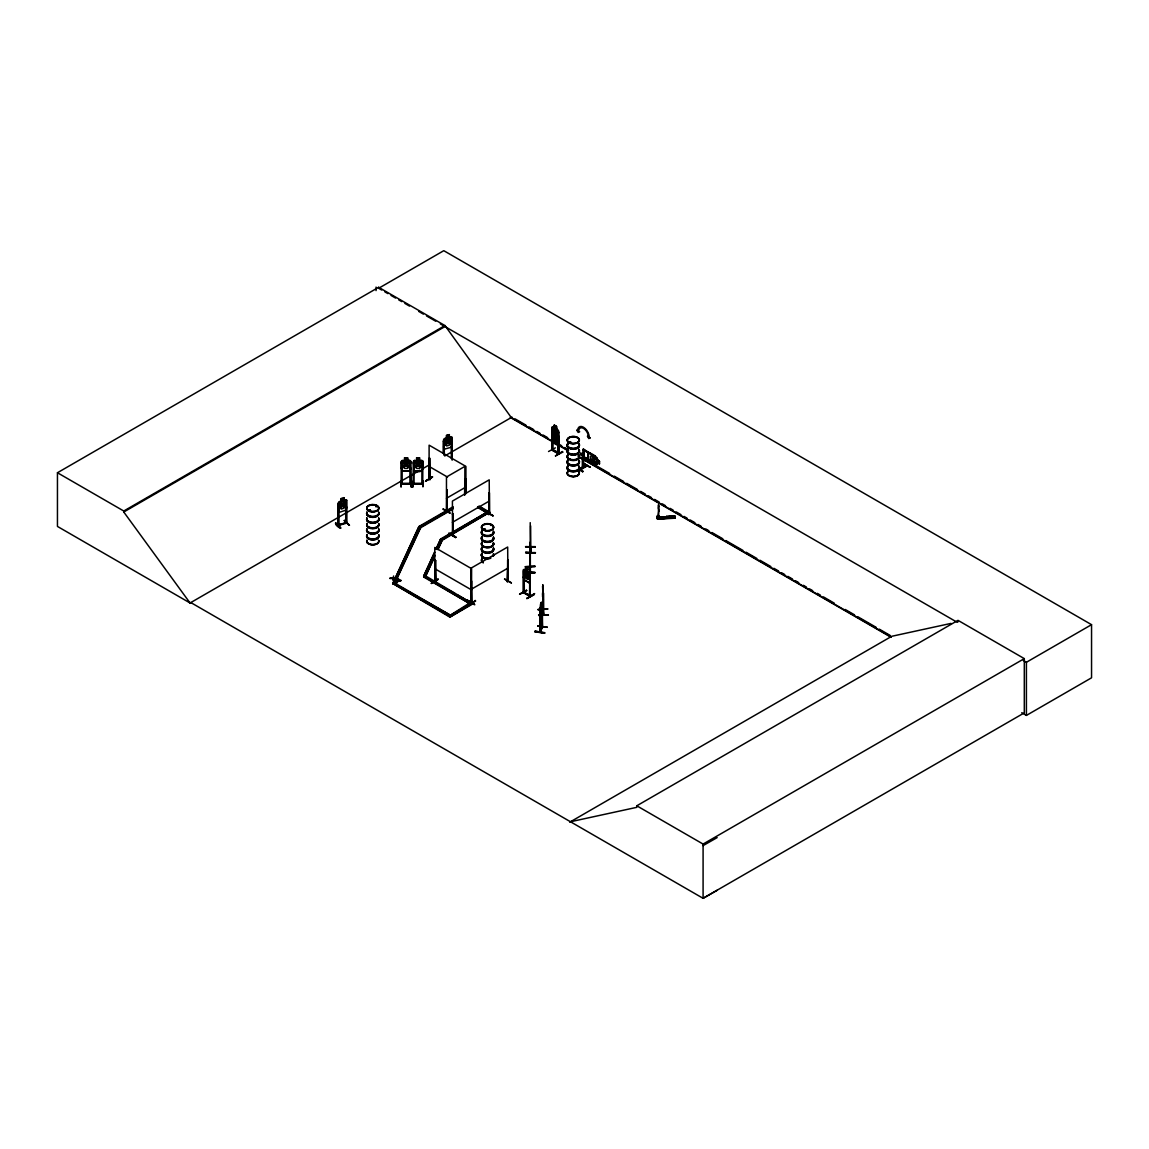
<?xml version="1.0" encoding="UTF-8"?>
<svg xmlns="http://www.w3.org/2000/svg" width="1149" height="1149" viewBox="0 0 1149 1149"><rect width="100%" height="100%" fill="white"/><g stroke="black" fill="none" stroke-linecap="round" stroke-linejoin="round"><path stroke-width="1.5" d="M658.808 509.926L658.578 517.897L658.162 516.619M657.329 516.691C657.659 519.233 659.167 507.887 658.248 507.944M658.492 507.025L658.65 505.273M658.707 517.897L657.788 516.447M658.42 504.655L658.75 511.319M542.859 586.608L543.319 615.002L542.845 584.927L543.046 609.918M543.319 599.175L543.132 601.157L542.615 586.636M667.181 517.452L667.21 516.648M668.359 516.935L667.339 517.366M542.227 611.124L539.929 618.464L541.955 614.241M543.147 590.471L543.003 591.792C542.716 579.484 542.759 601.372 543.003 592.985L543.204 597.121L543.118 590.385M540.346 631.878L540.087 608.525C541.308 593.76 542.658 611.167 540.504 614.614L540.087 613.408M540.346 631.103L539.743 632.309L539.771 609.444L541.868 603.728L542.472 627.426M541.94 627.34L542.658 626.995L540.102 632.309L540.332 610.564M542.644 627.052L542.472 626.65M543.089 596.101L542.874 597.509L542.63 592.525M544.612 632.639C515.628 628.058 564.303 636.043 535.061 631.835M535.046 631.907L535.19 631.174M543.736 614.93L543.578 593.171M583.893 449.604L584.123 450.351L583.218 449.216C588.345 453.726 600.87 454.674 597.121 464.253L597.193 462.473L599.462 463.779M583.477 449.834L583.505 449.101L594.765 456.412L583.491 449.776M594.765 462.774L583.146 456.512C584.238 455.162 584.669 458.81 583.189 457.087L596.475 464.756L597.265 464.297M583.893 457.575L584.123 456.555M583.29 454.329L582.529 452.993L583.204 453.496M657.946 516.246L657.487 518.845L675.038 517.826L657.415 518.572L657.171 516.504M443.097 508.849L450.006 512.842M583.85 449.79L583.692 456.57M583.175 456.483L593.358 461.955M530.637 525.883L530.795 552.597M368.7 510.386L369.547 510.012M369.691 509.754L370.495 510.343L369.719 510.63M376.815 506.264L375.838 506.494L376.57 505.991M375.838 506.336L376.355 506.608M483.384 529.445L484.031 529.746M483.657 529.071L484.792 528.985L484.146 529.56M484.792 529.459L484.074 528.928M490.882 525.524L491.399 525.308M569.76 442.537C568.726 443.241 569.631 440.498 570.996 442.236M569.172 442.15L570.392 442.308M543.678 614.916L542.946 609.372M530.45 572.346L530.465 571.11M535.161 631.634L544.626 633.07M455.909 536.928L448.598 533.567L455.579 537.502M467.054 600.783C468.146 598.356 483.628 611.354 467.399 600.166M474.336 604.159L471.234 603.153M578.478 469.352L582.658 471.693M582.96 471.162L578.852 468.72L582.629 471.765M582.945 471.507L578.794 469.108L586.076 465.345M338.424 525.036L338.223 525.84L339.17 524.763L338.179 524.791L345.763 522.824L338.266 525.093M338.869 525.352L338.05 525.639L346.711 523.068M342.632 503.88L340.19 502.343L341.928 504.77L340.075 508.389L342.531 505.143C343.824 508.835 346.596 506.508 343.091 504.411L344.844 500.82L342.661 503.865M345.806 510.199L346.711 507.226L345.806 510.199L339.271 512.339L338.452 509.926M451.298 447.263L452.246 444.333L451.298 447.263L444.476 449.101L443.629 446.803M583.491 457L583.462 449.158M530.723 552.64L530.68 547.096M555.168 431.435L553.502 428.117L554.924 431.923C551.779 433.432 554.594 436.433 555.398 432.785L557.351 436.448L555.857 432.484L557.308 430.415L556.561 429.913L555.197 431.536M526.73 573.983L528.727 572.848L527.29 575.031L528.784 578.995L526.831 575.319C525.983 578.924 523.226 576.008 526.343 574.471L524.935 570.665L526.673 573.782M557.854 440.268L558.773 438.186M551.893 434.308L552.597 437.309L557.911 440.383L558.687 438.128M529.287 582.802L530.12 580.676M530.192 580.733L529.344 582.931L524.016 579.857L523.398 576.812L524.102 579.814M530.393 567.304L530.407 566.098M558.615 443.27L557.825 445.525L558.615 443.37M657.228 517.668L674.779 516.677L674.693 515.958L657.242 517.696L657.156 516.059L658.966 516.088L657.185 516.203M657.472 518.975L674.966 517.467L675.066 518.185L657.515 519.204M674.678 516.088L672.912 516.073M674.736 516.447L657.127 517.107M335.666 522.924C347.989 532.921 333.986 526.113 335.723 522.867M392.771 580.188L393.59 575.994M397.252 582.328L398.071 578.579L397.367 580.733L394.38 580.662L397.367 580.733M397.252 582.773L398.617 578.909M405.999 463.406L408.757 461.338L406.732 464.34L408.843 467.442L406.085 464.9L403.313 467.442L405.396 464.325L403.4 461.338L406.042 463.377M418.092 463.736L415.464 461.338L417.475 464.325L415.378 467.442L418.15 464.9L420.907 467.442L418.796 464.34L420.821 461.338L418.222 463.65M410.767 468.332L409.705 470.86L402.337 470.932L409.776 471.018L410.882 468.347M396.707 582.442L397.267 580.647L394.38 580.662M555.369 447.851L548.533 451.514M586.019 465.23L579.125 469.18M425.661 481.129L432.512 477.122M438.2 579.398L431.363 583.376M452.878 509.108L420.663 527.707L419.328 526.271L420.663 527.707L394.624 583.778L392.814 583.505L418.839 526.773L420.649 527.046L452.878 508.447M392.814 583.505L418.839 526.773M420.649 527.046L394.624 583.118L392.814 582.845M454.645 593.344L423.651 576.238L434.638 551.908M436.103 548.748L440.498 539.283L442.336 539.556L489.704 512.21L442.336 540.231L437.941 549.696M423.651 576.238L434.638 552.568M436.103 549.409L440.498 539.283M393.145 584.367L394.495 583.577L449.905 614.902L394.495 582.902L393.145 583.692L449.891 617.128L472.9 603.843L425.489 575.85L424.153 577.301L425.489 576.525L435.011 555.34M437.941 549.035L442.336 539.556L441.001 538.78L442.336 539.556M425.489 576.525L434.279 557.581M540.633 604.288L541.409 602.349M540.633 605.164L541.136 603.211M542.012 606.155L542.342 627.469L542.572 605.724M537.718 626.162L547.283 627.297L537.847 625.832M541.998 626.923L540.36 631.835M539.771 632.252L542.199 626.937M429.97 458.307L429.798 479.751L429.022 479.334L429.338 457.948L430.042 479.607L429.582 478.932M429.798 479.19L429.324 478.386M434.71 581.581L435.744 581.839L435.658 560.583L434.782 560.367L435.658 560.583M435.73 581.107L434.71 580.805L435.399 581.25M471.937 602.751L471.478 580.819L470.903 602.478L471.607 602.105M401.044 480.857L401.044 486.788M412.635 486.889L413.109 481.158L412.678 486.846M413.109 486.788L413.281 462.731L414.157 462.731L414.057 484.217M552.626 449.69L551.865 449.259L552.755 449.46M556.504 426.308L557.48 435.428L556.346 436.864L554.235 435.643L553.1 432.9L554.235 425.001L556.504 426.308L556.432 428.979L558.773 431.162L558.759 454.013L551.836 450.063L551.965 427.256L552.454 442.48L557.911 445.482M552.41 450.422L552.798 441.431M558.586 453.18C543.477 445.424 560.841 452.361 558.673 454.013M527.851 571.513L530.192 573.71L530.192 596.561L523.269 592.611L523.398 569.789L525.668 570.163M523.398 592.683L524.303 592.841L524.217 576.899M529.847 595.268L530.35 596.302M530.421 595.642L524.059 592.467L530.364 595.57M489.517 514.192L488.77 514.551L489.215 492.749L488.899 514.551L489.531 513.33L488.77 513.775M470.903 601.918L471.808 601.43L471.463 602.88M507.987 581.365L507.441 580.906M443.054 509.266L450.02 513.273M582.931 453.956L582.356 455.55L582.543 454.214L580.647 453.352L580.647 454.587L582.356 455.55M583.218 449.302L583.06 467.945L582.931 467.241M583.563 467.6L583.936 450.236M376.599 506.077L375.982 506.623M485.137 529.718L484.792 528.913M338.223 525.84L338.352 502.96L339.242 501.725L345.748 499.758M452.146 460.189L452.246 437.309L451.227 436.677L444.505 438.545L443.586 439.737L443.528 453.726M444.548 438.602L443.729 446.76M401.102 483.212L402.193 483.212L402.193 484.189L402.093 462.731L401.202 462.731M401.102 483.988L410.868 483.988M413.18 483.212L414.057 483.183M413.18 483.988L422.933 483.988M422.832 462.731L421.956 462.731L421.855 484.189L421.884 483.183L422.933 483.212M582.328 467.528L582.385 454.185M411.012 481.216L411.414 486.903L410.882 461.323L409.748 460.404L402.279 460.404L401.26 461.395L401.102 486.903L400.613 481.216M414.358 460.404L413.338 461.395L414.329 471.018C423.435 473.56 423.651 468.893 422.947 461.323L421.812 460.404L414.358 460.462M452.433 534.429L452.333 535.305L453.352 535.032L452.333 534.529L453.094 534.084M453.223 535.104L453.266 513.79L452.404 514.005L453.266 513.79M488.526 514.422L489.158 513.976M507.413 581.667L507.686 559.922L507.93 581.408L507.097 581.48M507.887 581.38L507.686 547.01L470.86 568.267L470.975 602.607L471.363 601.602M338.05 525.639L338.136 504.397L339.07 504.31L338.136 504.397M370.122 510.271L368.987 510.443M570.823 442.394L570.062 442.652M483.916 528.957L484.734 529.229M485.079 529.617L483.499 529.718M335.609 523.298L340.549 528.21M551.893 427.299L554.306 427.758L554.306 425.144M410.868 483.413L401.13 483.442M401.13 484.217L410.868 484.189M413.281 483.212L413.18 484.189M422.933 483.413L413.18 483.413M413.381 484.217L422.933 484.189M446.789 489.747L446.674 511.348M464.584 494.846L464.885 479.305L465.13 493.093M551.822 432.426L552.554 431.909L558.687 436.29L557.883 434.911M554.033 432.828L554.105 430.171L556.331 431.507M556.331 434.121L557.466 435.643L557.466 440.527L556.331 441.963L554.191 440.756L553.042 438.028L553.042 433.144L554.191 432.914M425.719 481.244L432.584 476.792L425.719 480.799M465.302 492.648L465.532 478.846L466.164 492.864M466.164 479.205L465.302 478.989M486.314 511.836L493.266 515.8L485.984 511.923M489.46 492.892L489.46 514.235L489.215 479.837L452.404 501.093L452.62 535.463L453.022 513.646M455.55 537.588C451.385 532.705 442.738 530.623 455.923 537.359M431.406 583.52L438.257 579.053L431.406 583.074M507.24 581.724L507.93 560.066M511.348 582.744L504.784 579.01M475.327 600.841L468.361 604.417L468.749 605.02M470.128 604.273L475.614 601.042L475.226 600.396M190.906 602.607L190.16 603.053L57.45 526.429L57.45 472.742L378.653 287.293L444.965 325.569L511.276 417.547L568.611 450.652M378.653 287.293L378.653 288.284L443.787 250.683L1091.55 624.668L1091.55 677.809L1026.416 715.41L1021.763 712.71M57.45 472.742L123.762 511.018L444.965 325.569M717.148 890.303L703.087 898.317L190.82 602.564L190.059 602.995L123.762 512.009L444.965 326.56M190.059 602.995L419.931 470.286M423.033 468.49L429.223 464.914M444.706 455.981L512.023 417.116M552.166 428.678L552.798 450.264M558.069 453.697L558.313 432.211L558.931 453.754M558.931 432.57L558.069 432.354M446.473 498.278L464.885 487.65M552.597 437.309L557.983 440.34M419.328 526.271L453.079 506.795M419.328 526.946L453.079 507.456M562.708 452.117L555.498 455.894M452.404 522.35L489.215 501.093M582.529 452.993L583.247 453.582M580.647 454.587L582.543 455.449M582.241 454.272L583.778 454.272L582.715 452.878M588.058 452.95L588.058 459.083L596.388 464.799M441.001 538.78L487.018 512.21L441.001 539.456M583.218 457.187L594.536 463.636L594.536 462.918M594.765 455.693L594.536 456.555M583.362 463.306L590.299 467.327L583.003 463.119M583.39 463.349L589.911 467.112M590.313 461.28L588.044 459.097L588.044 452.965L590.399 453.496M579.943 469.323L586.88 465.374L579.986 469.395M599.534 461.295L592.137 455.894L590.327 456.153L590.327 458.595L592.137 460.95L599.534 463.909L599.534 461.295L597.193 460.031L597.193 458.192M470.86 589.523L507.686 568.267M525.581 567.592L524.533 575.448L525.668 578.191L527.779 579.412L528.913 577.976L528.913 573.092L527.779 571.556L527.922 568.856L525.581 567.592L527.922 568.856M524.045 569.315L529.359 572.389M523.599 571.225L524.059 593.013L523.872 592.18M470.027 603.957L448.541 616.352L471.794 601.616M449.891 617.128L472.9 603.182M530.12 573.753L530.12 596.518M529.488 574.902L530.35 575.118L529.488 574.902L530.005 596.503M526.86 590.514L519.563 594.277L526.472 590.284M529.732 581.854L529.531 596.216M533.854 594.493L526.946 598.485C550.026 584.137 511.693 607.132 534.141 594.722M569.732 822.196L891.696 636.302L951.013 623.404M570.478 821.75L636.79 807.33L636.79 805.794L957.993 620.345L1024.305 658.621L1024.305 712.868L703.087 898.317L703.087 844.07L1024.305 658.621M957.993 621.882L957.246 622.327L440.34 323.889M1023.342 660.488L1026.416 662.269L1091.55 624.668M703.087 845.621L717.148 837.607M667.081 516.863L667.928 516.748M345.691 522.378L346.711 522.292L345.72 522.321M345.691 501.912L345.763 523.37L345.691 501.912L346.452 501.668L346.538 522.896L345.59 523.168L346.696 523.111M530.364 572.346L530.22 522.637M368.872 509.955L369.777 509.768M490.982 525.28L491.312 525.122M339.3 501.783L341.239 501.165L341.282 498.609M343.838 497.704L343.881 500.361L346.768 500.26L345.777 499.657M345.849 502.084L346.452 501.668M344.212 520.526L349.511 525.28L344.686 520.368M346.581 522.393L345.82 522.608M530.292 547.082L530.35 552.726M449.302 434.753L446.616 435.5L446.616 438.114L445.166 439.378L445.166 444.261L446.616 445.956L449.302 445.209L450.753 442.71L450.753 437.826L449.302 437.367L449.36 434.581L446.473 435.385L446.516 438.056M443.385 453.553L443.385 441.159L444.189 440.929L444.333 455.277M451.212 438.99L452.146 438.932L451.212 438.99L451.356 458.638M444.333 441.115L443.385 441.159M583.074 467.873L583.003 453.596M429.266 479.162L429.453 479.234M434.954 580.662L435.27 581.983M552.094 449.891L558.931 453.812M558.242 453.438L558.313 432.211M523.527 591.663L523.7 591.721M389.899 578.076L392.886 577.703M395.902 577.775L393.576 577.645L393.489 578.45L396.419 578.076M389.899 578.522L392.786 578.507M398.057 580.231L400.9 580.662L397.956 581.035M400.9 580.662L398.057 580.676L400.9 580.216M394.38 581.107L397.267 580.647M410.811 484.232L410.667 483.154L409.992 484.217M422.731 484.246L422.832 461.367M504.468 579.125L511.406 583.089M658.549 505.56L658.564 505.833M658.578 508.275L658.707 506.35M666.578 516.432L668.359 516.145L668.689 518.012M669.939 516.246L671.72 515.958L672.05 517.826M657.171 517.337L674.765 516.332M659.267 517.826L657.429 517.438M552.166 449.934L552.166 441.072M542.946 588.173L542.788 585.832M543.089 589.394L543.247 614.974M542.587 586.292L543.233 590.586M543.218 592.166L543.132 590.586M542.515 593.645L542.587 596.819M547.642 608.726L537.904 609.588L547.642 609.171M547.642 609.027L537.904 609.588M538.622 614.758L548.389 615.103L538.622 614.844M538.651 615.505L548.36 614.816M535.348 546.622L525.581 546.651L535.348 547.068M525.581 546.795L535.348 546.924M525.639 552.296L535.405 553.014L525.639 552.367M410.767 462.731L409.891 462.731L409.92 484.203M401.202 462.932L402.093 462.932M409.891 462.932L410.767 462.932M413.281 462.932L414.157 462.932M421.956 462.932L422.832 462.932M421.769 470.86L414.329 471.018M402.193 483.628L409.791 483.628M414.258 483.628L421.855 483.628M529.919 542.314L529.948 572.36M525.308 566.629L535.075 566.615M528.569 571.972L535.075 572.705L528.569 572.69L535.075 572.633M528.569 572.331L535.075 572.417M344.283 520.425L349.095 525.294M418.839 527.434L420.649 527.707M440.498 539.944L442.336 540.231M423.651 575.577L425.489 575.85M539.929 607.893L539.743 616.482M537.732 626.018L547.297 627.325M343.881 500.361L345.274 500.777L345.274 505.661L343.881 508.217L341.282 509.064L339.903 507.427L341.138 498.494L343.982 497.632L343.982 500.246M422.961 480.828L422.933 486.903L423.435 481.216M410.897 480.828L410.94 486.788M411.399 486.86L411.371 481.216M554.12 430.344L556.245 431.55M580.647 453.352L582.342 454.329M487.377 512.713L492.935 515.887M435.615 581.782L435.026 560.224M378.653 288.284L381.741 290.065M384.829 291.846L387.917 293.627M390.99 295.408L395.615 298.079M398.703 299.86L401.791 301.641M404.879 303.422L409.504 306.094M418.753 311.436L423.378 314.108M426.466 315.889L435.715 321.217M552.655 426.882L557.854 429.884M594.765 456.412L583.189 450.006M515.125 418.897L525.969 425.159M529.071 426.954L533.725 429.64M536.813 431.421L539.915 433.216M543.017 434.997L547.671 437.683M558.515 443.945L561.617 445.74M564.719 447.536L567.807 449.316M586.407 460.06L589.509 461.841M592.611 463.636L609.659 473.474M614.298 476.16L623.605 481.532M626.693 483.312L637.551 489.575M640.639 491.37L645.293 494.056M648.395 495.837L651.497 497.632M654.6 499.427L659.239 502.099M662.341 503.894L665.443 505.689M670.082 508.361L673.185 510.156M676.287 511.951L680.94 514.637M684.043 516.418L687.131 518.213M690.233 519.994L694.886 522.68M697.989 524.475L701.077 526.256M705.73 528.942L708.832 530.737M711.935 532.518L722.778 538.78M725.881 540.576L742.929 550.414M746.017 552.209L756.875 558.471M759.963 560.252L770.821 566.529M773.909 568.31L778.562 570.996M781.665 572.791L784.767 574.572M787.869 576.367L792.508 579.053M795.611 580.834L798.713 582.629M803.352 585.315L806.454 587.096M809.557 588.891L812.659 590.672M817.312 593.358L820.4 595.153M823.503 596.934L834.346 603.211M845.204 609.473L854.497 614.83M857.599 616.625L876.199 627.354M879.287 629.149L890.145 635.411M577.904 456.024L890.935 636.747M510.257 417.403L550.687 440.742M558.457 445.238L566.227 449.719M578.665 456.9L891.164 637.322M562.723 452.175L562.335 451.514L555.427 455.938M429.108 466.422L447.507 477.065M478.961 506.02L489.704 512.21M478.961 506.68L489.704 512.885M477.625 506.795L488.354 513.646L477.625 507.456M524.159 579.757L529.359 582.758M526.501 590.256L519.951 594.047M530.364 596.345L523.585 592.424L523.47 569.875M434.782 568.698L471.607 589.954M457.704 595.125L472.9 603.843M424.153 576.626L470.171 603.871M424.153 577.301L468.634 602.981M398.617 579.34L398.071 578.579M393.145 583.692L449.891 616.467M636.79 805.794L703.087 844.07M421.769 460.49L422.947 461.395M410.767 461.424L409.748 460.404M429.094 479.377L429.108 445.166L465.919 466.422L465.919 493.007M434.782 581.653L434.782 547.441L471.607 568.698L471.507 603.096M551.922 450.092L551.865 449.259M338.352 502.96L338.409 510.027M339.17 524.978L338.797 525.395M587.196 465.934L580.288 469.912M580.03 469.769L586.837 465.345M444.476 449.101L443.586 446.746M401.26 468.347L402.251 471.018M674.693 515.786L675.023 517.84M672.912 515.887L673.242 517.754M669.939 516.059L670.269 517.926M666.578 516.246L666.908 518.113M658.937 515.944L659.239 518.414M658.937 516.878L659.267 518.745L659.239 517.668M657.185 516.935L657.487 518.845M539.671 616.395L540.03 618.478M542.745 584.927L543.075 586.794M542.745 593.444L542.974 595.168M542.687 609.458L543.233 613.825M548.389 615.088L538.622 615.189M580.834 453.252L580.834 454.473M1026.416 662.269L1026.416 715.41M594.248 455.708L594.234 463.564M558.543 436.333L558.543 443.313M541.294 602.335L541.38 605.106M465.532 478.846L465.532 494.214M464.814 494.989L464.885 466.393L446.473 477.022L446.444 511.204M452.649 514.149L452.649 535.405M452.002 438.76L452.002 458.25M447.018 489.891L447.062 511.204M444.189 440.929L444.189 455.105M435.414 560.712L435.485 582.012M407.665 460.462L407.665 457.79L404.462 457.79L404.577 460.548L402.969 461.424L402.969 466.307L404.577 468.404L407.565 468.404L409.173 466.307L409.173 461.424L407.565 460.548L407.565 457.877M401.374 461.381L401.374 468.404M394.495 582.902L394.624 583.778M376.053 287.092L376.053 290.611M346.711 500.203L346.581 523.168M338.912 504.138L339.041 525.653M123.762 511.018L123.762 512.009M493.51 537.588A6.176 3.562 0 0 1 486.745 542.055A6.176 3.562 0 0 1 482.207 536.727M493.438 537.947A6.09 3.519 0 0 1 486.759 542.342A6.09 3.519 0 0 1 482.278 537.1M493.438 542.658A6.104 3.519 0 0 1 486.759 547.053A6.104 3.519 0 0 1 482.264 541.797M493.438 542.903A6.104 3.519 0 0 1 486.759 547.312A6.104 3.519 0 0 1 482.264 542.055M493.51 531.728A6.176 3.562 0 0 1 486.745 536.181A6.176 3.562 0 0 1 482.207 530.867M493.424 536.971A6.075 3.504 0 0 1 486.759 541.351A6.075 3.504 0 0 1 482.293 536.123M493.424 532.088A6.075 3.504 0 0 1 486.759 536.468A6.075 3.504 0 0 1 482.293 531.24M493.51 537.287A6.176 3.562 0 0 1 486.745 541.754A6.176 3.562 0 0 1 482.207 536.425M493.51 531.427A6.176 3.562 0 0 1 486.745 535.879A6.176 3.562 0 0 1 482.207 530.565M493.438 531.097A6.09 3.519 0 0 1 486.759 535.491A6.09 3.519 0 0 1 482.278 530.249M490.637 558.313A6.176 3.562 0 0 1 483.183 557.753A6.176 3.562 0 0 1 482.207 553.445M493.51 554.306A6.176 3.562 0 0 1 493.725 555.226M487.549 559.075A6.075 3.504 0 0 1 482.293 553.818M493.424 554.665A6.075 3.504 0 0 1 493.625 555.57M483.255 562.637A6.075 3.504 0 0 1 482.293 558.4M493.395 543.405A6.047 3.49 0 0 1 486.759 547.771A6.047 3.49 0 0 1 482.307 542.558M483.241 562.766A6.104 3.519 0 0 1 482.264 558.515M493.438 543.089A6.104 3.519 0 0 1 486.759 547.499A6.104 3.519 0 0 1 482.264 542.242M493.51 548.446A6.176 3.562 0 0 1 486.745 552.899A6.176 3.562 0 0 1 482.207 547.585M493.424 553.689A6.075 3.504 0 0 1 492.82 556.346M490.594 557.624A6.075 3.504 0 0 1 483.255 557.064A6.075 3.504 0 0 1 482.293 552.841M493.424 548.805A6.075 3.504 0 0 1 486.759 553.186A6.075 3.504 0 0 1 482.293 547.958M490.637 558.012A6.176 3.562 0 0 1 483.183 557.452A6.176 3.562 0 0 1 482.207 553.143M493.51 554.005A6.176 3.562 0 0 1 493.51 555.857M493.51 548.145A6.176 3.562 0 0 1 486.745 552.597A6.176 3.562 0 0 1 482.207 547.283M493.438 547.814A6.09 3.519 0 0 1 486.759 552.209A6.09 3.519 0 0 1 482.278 546.967M578.636 449.518A6.176 3.562 0 0 1 573.279 454.86A6.176 3.562 0 0 1 567.936 449.518M578.55 449.877A6.075 3.504 0 0 1 573.279 455.148A6.075 3.504 0 0 1 568.023 449.877M578.522 454.473A6.047 3.49 0 0 1 573.279 459.715A6.047 3.49 0 0 1 568.037 454.473M578.55 454.789A6.075 3.504 0 0 1 573.279 460.045A6.09 3.519 0 0 1 568.008 454.846M568.023 454.789A6.075 3.504 0 0 0 573.279 460.045A6.09 3.519 0 0 0 578.55 454.846M578.636 443.643A6.176 3.562 0 0 1 573.279 449A6.176 3.562 0 0 1 567.936 443.643M578.55 448.9A6.075 3.504 0 0 1 573.279 454.157A6.075 3.504 0 0 1 568.023 448.9M578.55 444.017A6.075 3.504 0 0 1 573.279 449.288A6.075 3.504 0 0 1 568.023 444.017M578.636 449.216A6.176 3.562 0 0 1 573.279 454.559A6.176 3.562 0 0 1 567.936 449.216M578.636 443.342A6.176 3.562 0 0 1 573.279 448.699A6.176 3.562 0 0 1 567.936 443.342M578.55 443.04A6.075 3.504 0 0 1 573.279 448.297A6.075 3.504 0 0 1 568.023 443.04M578.636 466.235A6.176 3.562 0 0 1 573.279 471.578A6.176 3.562 0 0 1 567.936 466.235M578.55 466.595A6.075 3.504 0 0 1 573.279 471.866A6.075 3.504 0 0 1 568.023 466.595M578.522 471.191A6.047 3.49 0 0 1 573.279 476.433A6.047 3.49 0 0 1 568.037 471.191A6.104 3.519 0 0 0 573.279 476.591A6.104 3.519 0 0 0 578.565 471.305M578.55 455.334A6.075 3.504 0 0 1 573.279 460.591A6.075 3.504 0 0 1 568.023 455.334M578.55 471.507A6.075 3.504 0 0 1 573.279 476.763A6.075 3.504 0 0 1 568.023 471.507M578.636 460.361A6.176 3.562 0 0 1 573.279 465.718A6.176 3.562 0 0 1 567.936 460.361M578.55 465.618A6.09 3.519 0 0 1 573.279 470.889A6.09 3.519 0 0 1 568.008 465.618M578.55 460.735A6.075 3.504 0 0 1 573.279 465.991A6.075 3.504 0 0 1 568.023 460.735M578.636 465.934A6.176 3.562 0 0 1 573.279 471.277A6.176 3.562 0 0 1 567.936 465.934M578.636 460.06A6.176 3.562 0 0 1 573.279 465.417A6.176 3.562 0 0 1 567.936 460.06M578.55 459.758A6.075 3.504 0 0 1 573.279 465.015A6.075 3.504 0 0 1 568.023 459.758M378.639 523.413A6.075 3.504 0 0 1 372.779 527.836A6.075 3.504 0 0 1 366.904 523.413M378.653 512.971A6.09 3.519 0 0 1 372.779 517.395A6.09 3.519 0 0 1 366.89 512.971M378.639 511.994A6.075 3.504 0 0 1 372.779 516.404A6.075 3.504 0 0 1 366.904 511.994M378.639 518.831A6.075 3.504 0 0 1 372.779 523.255A6.075 3.504 0 0 1 366.904 518.831M378.739 518.486A6.176 3.562 0 0 1 372.779 522.967A6.176 3.562 0 0 1 366.804 518.486M378.739 518.185A6.176 3.562 0 0 1 372.779 522.666A6.176 3.562 0 0 1 366.804 518.185M378.653 517.854A6.09 3.519 0 0 1 372.779 522.278A6.09 3.519 0 0 1 366.89 517.854M378.739 512.612A6.176 3.562 0 0 1 372.779 517.107A6.176 3.562 0 0 1 366.804 512.612M378.739 512.31A6.176 3.562 0 0 1 372.779 516.806A6.176 3.562 0 0 1 366.804 512.31M378.639 523.743A6.075 3.504 0 0 1 372.779 528.152A6.075 3.504 0 0 1 366.904 523.743M378.667 523.973A6.104 3.519 0 0 1 372.779 528.411A6.104 3.519 0 0 1 366.876 523.973M378.639 524.289A6.075 3.504 0 0 1 372.779 528.712A6.075 3.504 0 0 1 366.904 524.289M378.639 529.689A6.075 3.504 0 0 1 372.779 534.113A6.075 3.504 0 0 1 366.904 529.689M378.653 528.712A6.09 3.519 0 0 1 372.779 533.136A6.09 3.519 0 0 1 366.89 528.712M378.653 535.549A6.09 3.519 0 0 1 372.779 539.987A6.09 3.519 0 0 1 366.89 535.549M378.739 535.204A6.176 3.562 0 0 1 372.779 539.685A6.176 3.562 0 0 1 366.804 535.204M378.739 534.903A6.176 3.562 0 0 1 372.779 539.384A6.176 3.562 0 0 1 366.804 534.903M378.653 534.572A6.09 3.519 0 0 1 372.779 538.996A6.09 3.519 0 0 1 366.89 534.572M378.739 529.33A6.176 3.562 0 0 1 372.779 533.825A6.176 3.562 0 0 1 366.804 529.33M378.739 529.028A6.176 3.562 0 0 1 372.779 533.524A6.176 3.562 0 0 1 366.804 529.028M378.639 540.461A6.075 3.504 0 0 1 372.779 544.87A6.075 3.504 0 0 1 366.904 540.461M540.332 608.309L540.303 614.471L541.021 610.392C542.271 616.711 541.768 597.279 541.035 609.185L541.265 605.968L540.504 612.518L540.375 608.18M368.7 510.127L369.547 509.696L368.728 510.07M557.164 441.589L555.628 437.712C558.658 436.203 555.944 433.374 555.125 436.821L553.215 433.446L554.68 437.166C551.506 438.688 554.349 441.676 555.168 438.013L557.035 441.661M450.422 443.83L449.446 444.117L447.909 442.092L445.41 445.324L447.291 441.676L445.496 439.191L447.866 440.929L450.322 437.855L448.483 441.374L450.422 443.83M421.238 466.307L419.629 468.404L416.642 468.404L415.048 466.307L415.048 461.424L416.642 460.548L416.541 457.79L419.744 457.848L419.629 460.548L421.238 461.424L421.238 466.307M590.198 437.826L588.805 438.573L587.412 436.218L588.374 436.778A6.851 3.95 60 0 0 583.534 428.39A6.851 3.95 60 0 0 578.694 431.191L579.656 431.737L578.162 432.441L576.683 430.028L577.645 430.588A8.201 4.74 60 0 1 583.448 427.227A8.201 4.74 60 0 1 589.25 437.281L590.198 437.826M343.422 498.336L341.756 499.758L343.422 498.336M343.881 501.237L341.282 502.099L341.282 506.968L343.881 506.12L343.881 501.237M448.828 435.313L447.09 436.663L448.828 435.313M449.302 438.229L446.616 438.975L446.616 443.859L449.302 443.112L449.302 438.229M535.405 552.626L525.639 552.741L535.405 552.683M407.033 458.379L405.109 458.379L405.109 459.241L407.033 459.241L407.033 458.379M419.098 458.379L417.173 458.379L417.173 459.241L419.098 459.241L419.098 458.379M407.565 461.424L404.577 461.424L404.577 466.307L407.565 466.307L407.565 461.424M419.629 461.424L416.642 461.424L416.642 466.307L419.629 466.307L419.629 461.424M535.075 566.299L525.308 566.759L535.075 566.313M555.944 431.722L554.565 430.947L555.944 432.599L555.944 431.722M556.331 434.997L554.191 433.791L554.191 438.674L556.331 439.88L556.331 434.997M555.972 426.624L554.608 425.834L555.972 427.485L555.972 426.624M556.346 429.884L554.235 428.663L554.235 433.546L556.346 434.767L556.346 429.884M596.36 459.643L592.137 457.201L592.137 459.643L596.36 462.07L596.36 459.643M599.002 461.596L598.256 461.166L599.002 463.162L599.002 461.596M527.405 569.157L526.041 568.382L527.405 570.033L527.405 569.157M527.779 572.432L525.668 571.211L525.668 576.094L527.779 577.315L527.779 572.432M484.505 530.149A6.104 3.519 0 0 0 493.653 527.104A6.104 3.519 0 0 0 484.505 524.059A6.104 3.519 0 0 0 484.505 530.149M483.269 530.062A6.047 3.49 0 0 0 493.395 528.497A6.047 3.49 0 0 0 485.984 524.217A6.047 3.49 0 0 0 483.269 530.062M484.505 530.335A6.104 3.519 0 0 0 493.653 527.29A6.104 3.519 0 0 0 484.505 524.231A6.104 3.519 0 0 0 484.505 530.335M570.234 442.939A6.09 3.519 0 0 0 579.369 439.895A6.09 3.519 0 0 0 570.234 436.85A6.09 3.519 0 0 0 570.234 442.939M570.249 443.413A6.075 3.504 0 0 0 579.355 440.369A6.075 3.504 0 0 0 570.249 437.338A6.075 3.504 0 0 0 570.249 443.413M568.97 442.566A6.104 3.519 0 0 0 579.182 440.986A6.104 3.519 0 0 0 571.699 436.663A6.104 3.519 0 0 0 568.97 442.566M369.734 511.018A6.075 3.504 0 0 0 378.854 507.973A6.075 3.504 0 0 0 369.734 504.928A6.075 3.504 0 0 0 369.734 511.018M369.734 511.52A6.075 3.504 0 0 0 378.854 508.476A6.075 3.504 0 0 0 369.734 505.445A6.075 3.504 0 0 0 369.734 511.52M369.719 511.219A6.104 3.519 0 0 0 378.868 508.174A6.104 3.519 0 0 0 369.719 505.115A6.104 3.519 0 0 0 369.719 511.219M372.779 544.712A6.104 3.519 0 0 0 378.667 540.274A6.061 3.504 0 0 1 372.779 544.54A6.061 3.504 0 0 1 366.919 540.131A6.104 3.519 0 0 0 372.779 544.712"/></g></svg>
